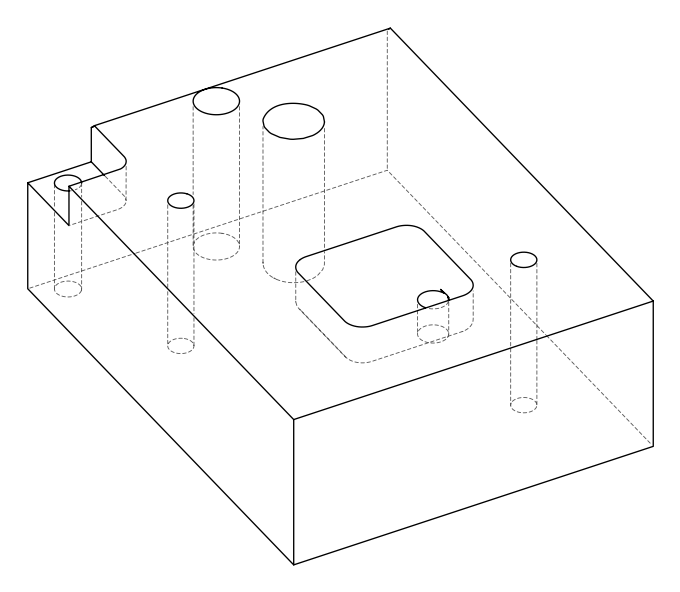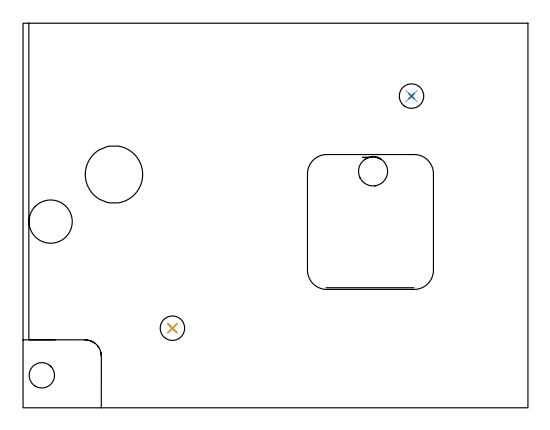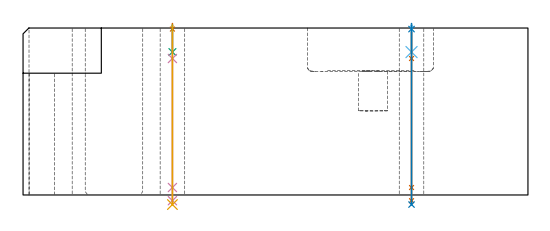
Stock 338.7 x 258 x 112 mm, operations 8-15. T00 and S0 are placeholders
(PLAN: 15 operations, 12 tool changes, 26.9 min)
(1 INDEXABLE_INSERT_DRILL_THROUGH_HOLE_FROM_SOLID | STEP1HOLE | NXT0302_005 | 0.35 min | 25386 mm3)
(2 INDEXABLE_INSERT_DRILL_THROUGH_HOLE_FROM_SOLID_1 | STEP1HOLE_1 | NXT0302_029 | 0.47 min | 73938 mm3)
(3 INDEXABLE_INSERT_DRILL_BLIND_HOLE_FROM_SOLID | STEP1POCKET | NXT0302_010 | 0.12 min | 16580 mm3)
(4 AREA_MILL | FG_CHAMFER_SURFACE | UGT0205_001 | 3.56 min | 1635 mm3)
(5 MILL_CORNER_NOTCH_RECTANGULAR | CORNER_NOTCH_RECTANGULAR | UGT0201_094 | Follow Part, ap 5, ae 75% | 3.8 min | 64875 mm3)
(6 MILL_RECTANGULAR_POCKET | POCKET_RECTANGULAR_STRAIGHT | NXT0201_007 | Follow Part, ap 6.25, ae 75% | 5.35 min | 208967 mm3)
(7 MILL_THROUGH_HOLE_FROM_SOLID_MATERIAL | STEP1HOLE_2 | NXT0201_007 | Circular | 10.99 min | 129930 mm3)
(8 SPOT_DRILL | STEP1HOLE_3 | NXT0321_9005460120000 | 0.03 min | 2 mm3)
(9 SPOT_DRILL_1 | STEP1HOLE_4 | NXT0321_9005460120000 | 0.03 min | 3 mm3)
(10 DRILL_BLIND_HOLE_INTO_CENTER | STEP1HOLE_3 | UGT0301_352 | 0.07 min | 1267 mm3)
(11 GUN_DRILL_THROUGH_HOLE | STEP1HOLE_3 | UGT0307_007 | 0.56 min | 7639 mm3)
(12 DRILL_TO_ENLARGE_THROUGH_HOLE | STEP1HOLE_3 | UGT0301_288 | 0.48 min | 14704 mm3)
(13 DRILL_BLIND_HOLE_INTO_CENTER_1 | STEP1HOLE_4 | UGT0301_352 | 0.07 min | 1264 mm3)
(14 GUN_DRILL_THROUGH_HOLE_1 | STEP1HOLE_4 | UGT0307_007 | 0.56 min | 7660 mm3)
(15 DRILL_TO_ENLARGE_THROUGH_HOLE_1 | STEP1HOLE_4 | UGT0301_288 | 0.48 min | 14693 mm3)
(TOOL NXT0302_005 | Index. Insert Drill 17mm [880-D1700L20-05] | D17 PA176 FL85 Z2)
(TOOL NXT0302_029 | Index. Insert Drill 29mm [880-D2900L32-05] | D29 PA176 FL145 Z2)
(TOOL NXT0302_010 | Index. Insert Drill 19.5mm [880-D1950L25-05] | D19.5 PA176 FL98 Z2)
(TOOL UGT0205_001 | Chamfer Mill 20 x 3 x 45 deg. | D20 FL50 Z2)
(TOOL UGT0201_094 | End mill 20 mm | D20 FL38 Z4)
(TOOL NXT0201_007 | ENDMILL 25mm [R216.25-25050GCK54P 1620] | D25 R3 FL54 Z5)
(TOOL NXT0321_9005460120000 | NC Spot Drill, 142deg, 12mm, Carbide, Uncoated | D12 PA142 FL30 Z2)
(TOOL UGT0301_352 | Twist Drill 10.75 mm | D10.75 PA118 FL84 Z2)
(TOOL UGT0307_007 | Gun Drill 10 mm | D10 PA130 FL24 Z1)
(TOOL UGT0301_288 | Twist Drill 16.4 mm | D16.4 PA118 FL125 Z2)
(OP 8 SPOT_DRILL)
G17 G21 G94 G90
T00 M6
G54
G17 G0 G90 X100.2 Y53.4 S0 M3
G43 Z122. H0
G94 G81 G98 Z111.294 F250. R115.
G80
M5
M2
(OP 9 SPOT_DRILL_1)
G17 G21 G94 G90
T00 M6
G54
G17 G0 G90 X260.6 Y209.1 S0 M3
G43 Z122. H0
G94 G81 G98 Z111.294 F250. R115.
G80
M5
M2
(OP 10 DRILL_BLIND_HOLE_INTO_CENTER)
G17 G21 G94 G90
T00 M6
G54
G17 G0 G90 X100.2 Y53.4 S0 M3
G43 Z122. H0
G94 G81 G98 Z95.875 F250. R114.
G80
M5
M2
(OP 11 GUN_DRILL_THROUGH_HOLE)
G17 G21 G94 G90
T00 M6
G54
G17 G0 G90 X100.2 Y53.4 M8
G43 Z122. H0
Z109.334
S716 M3
G94 G1 Z91.548 F125. M26
G4 X.084
Z5. F250.
G4 X.084
Z-3.832 F125.
G4 X.084
M5
M9
G0 Z109.334
Z122.
M2
(OP 12 DRILL_TO_ENLARGE_THROUGH_HOLE)
G17 G21 G94 G90
T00 M6
G54
G17 G0 G90 X100.2 Y53.4 S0 M3
G43 Z122. H0
G94 G73 G98 Z-6.427 F250. Q14.803 R114.
G80
M5
M2
(OP 13 DRILL_BLIND_HOLE_INTO_CENTER_1)
G17 G21 G94 G90
T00 M6
G54
G17 G0 G90 X260.6 Y209.1 S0 M3
G43 Z122. H0
G94 G81 G98 Z95.875 F250. R114.
G80
M5
M2
(OP 14 GUN_DRILL_THROUGH_HOLE_1)
G17 G21 G94 G90
T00 M6
G54
G17 G0 G90 X260.6 Y209.1 M8
G43 Z122. H0
Z109.334
S716 M3
G94 G1 Z91.548 F125. M26
G4 X.084
Z5. F250.
G4 X.084
Z-3.832 F125.
G4 X.084
M5
M9
G0 Z109.334
Z122.
M2
(OP 15 DRILL_TO_ENLARGE_THROUGH_HOLE_1)
G17 G21 G94 G90
T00 M6
G54
G17 G0 G90 X260.6 Y209.1 S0 M3
G43 Z122. H0
G94 G73 G98 Z-6.427 F250. Q14.803 R114.
G80
M5
M2
